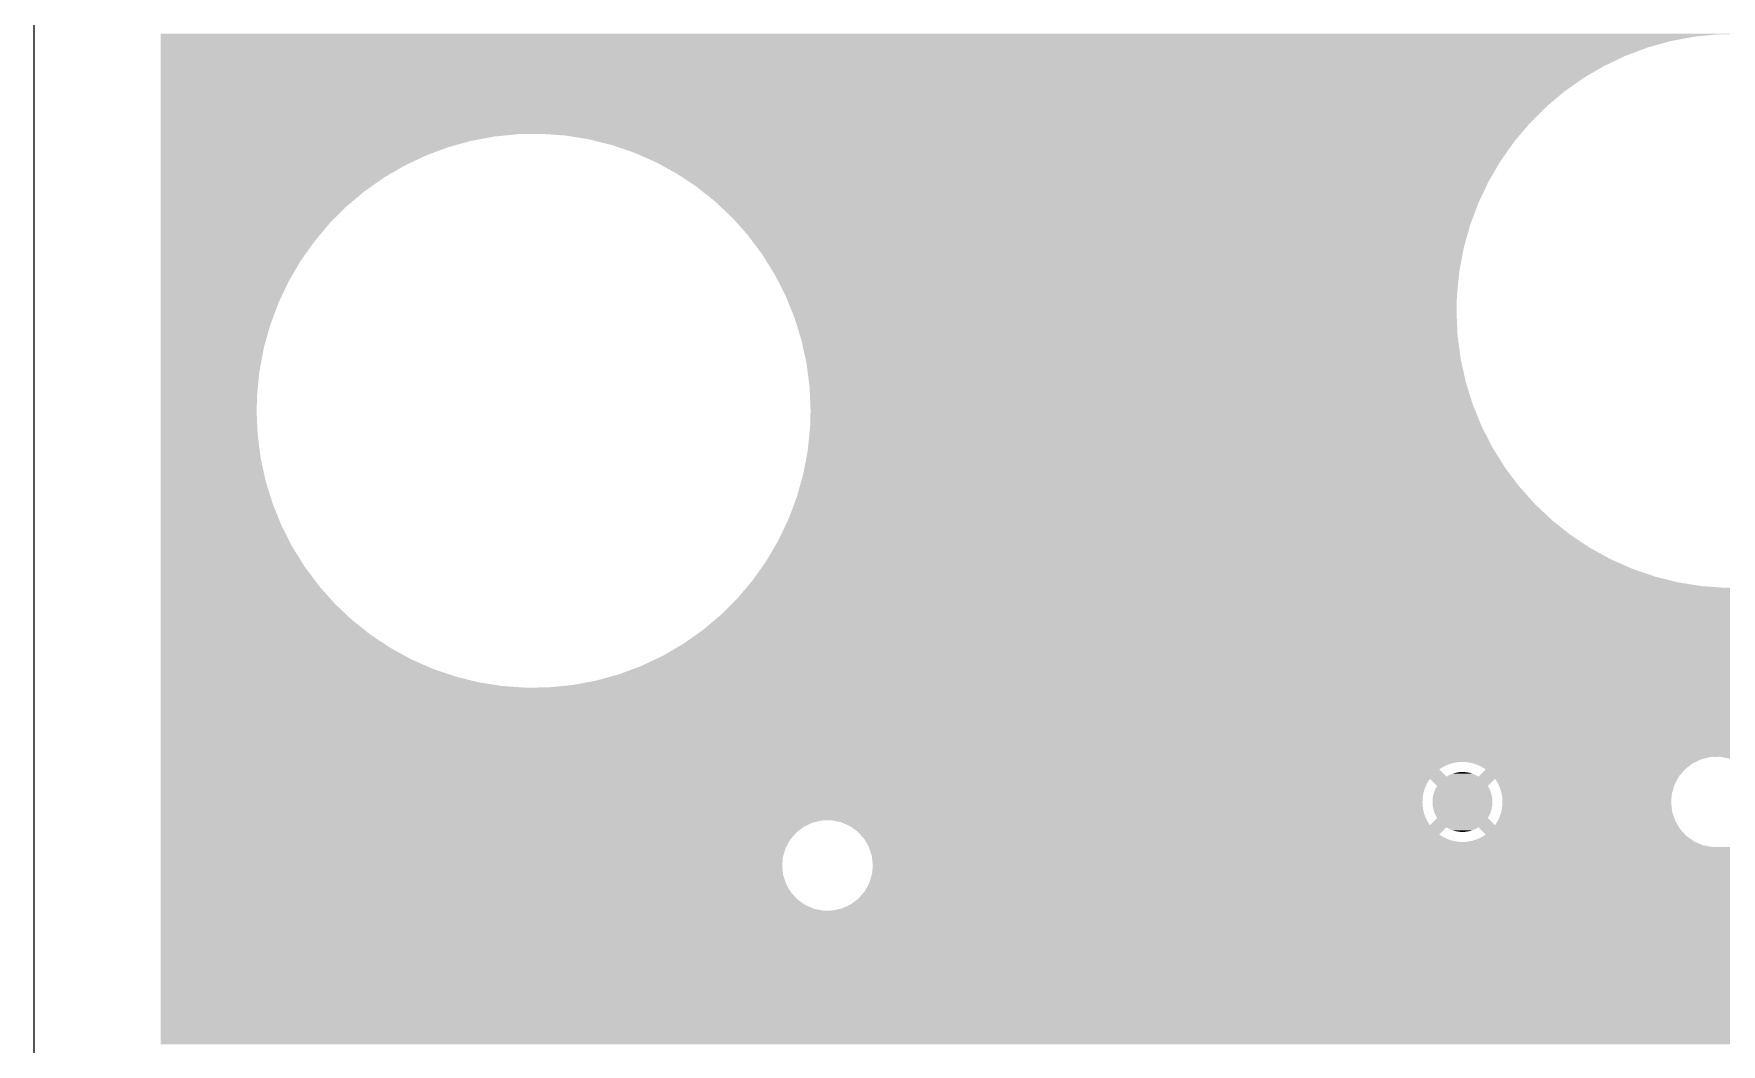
# Model space of a CAD drawing. Extents: x 295 to 953, y 10 to 290.
# Drawn here: x 522.48 to 559.6, y 215.66 to 237.89 of the extents above; entities that cross this region are included whole.
import ezdxf

# ---------------------------------------------------------------- set-up
doc = ezdxf.new("R2010")
doc.units = 0
doc.header["$LTSCALE"] = 5
doc.header["$MEASUREMENT"] = 0
doc.layers.add('GND1', color=7, linetype='CONTINUOUS')

msp = doc.modelspace()

# ---------------------------------------------------------------- linework, layer by layer
at = {"layer": 'GND1'}
msp.add_line((522.478, 271.397), (522.478, 75.599), dxfattribs=at)
for points in [[(525.272, 237.886), (525.272, 237.897), (647.656, 237.886), (647.67, 237.897)], [(525.272, 237.879), (525.272, 237.886), (559.527, 237.879), (560.049, 237.886)], [(525.272, 237.827), (525.272, 237.879), (559.008, 237.827), (559.527, 237.879)], [(525.272, 237.731), (525.272, 237.827), (558.495, 237.731), (559.008, 237.827)], [(525.272, 237.592), (525.272, 237.731), (557.992, 237.592), (558.495, 237.731)], [(525.272, 237.409), (525.272, 237.592), (557.503, 237.409), (557.992, 237.592)], [(525.272, 237.186), (525.272, 237.409), (557.032, 237.186), (557.503, 237.409)], [(525.272, 236.923), (525.272, 237.186), (556.581, 236.923), (557.032, 237.186)], [(525.272, 236.623), (525.272, 236.923), (556.154, 236.623), (556.581, 236.923)], [(525.272, 236.287), (525.272, 236.623), (555.755, 236.287), (556.154, 236.623)], [(525.272, 235.918), (525.272, 236.287), (555.386, 235.918), (555.755, 236.287)], [(525.272, 235.69), (525.272, 235.918), (555.193, 235.69), (555.386, 235.918)], [(525.272, 235.683), (525.272, 235.69), (533.129, 235.683), (533.651, 235.69)], [(525.272, 235.631), (525.272, 235.683), (532.61, 235.631), (533.129, 235.683)], [(525.272, 235.535), (525.272, 235.631), (532.097, 235.535), (532.61, 235.631)], [(525.272, 235.396), (525.272, 235.535), (531.595, 235.396), (532.097, 235.535)], [(525.272, 235.213), (525.272, 235.396), (531.106, 235.213), (531.595, 235.396)], [(534.172, 235.653), (533.651, 235.69), (555.162, 235.653), (555.193, 235.69)], [(534.687, 235.571), (534.172, 235.653), (555.093, 235.571), (555.162, 235.653)], [(534.895, 235.519), (534.687, 235.571), (555.049, 235.519), (555.093, 235.571)], [(535.193, 235.445), (534.895, 235.519), (554.997, 235.445), (555.049, 235.519)], [(535.687, 235.277), (535.193, 235.445), (554.878, 235.277), (554.997, 235.445)], [(525.272, 234.99), (525.272, 235.213), (530.634, 234.99), (531.106, 235.213)], [(536.105, 235.093), (535.687, 235.277), (554.748, 235.093), (554.878, 235.277)], [(536.165, 235.067), (536.105, 235.093), (554.733, 235.067), (554.748, 235.093)], [(536.623, 234.817), (536.165, 235.067), (554.587, 234.817), (554.733, 235.067)], [(525.272, 234.727), (525.272, 234.99), (530.183, 234.727), (530.634, 234.99)], [(525.272, 234.427), (525.272, 234.727), (529.756, 234.427), (530.183, 234.727)], [(536.885, 234.643), (536.623, 234.817), (554.485, 234.643), (554.587, 234.817)], [(537.058, 234.528), (536.885, 234.643), (554.431, 234.528), (554.485, 234.643)], [(525.272, 234.091), (525.272, 234.427), (529.357, 234.091), (529.756, 234.427)], [(537.466, 234.204), (537.058, 234.528), (554.276, 234.204), (554.431, 234.528)], [(525.272, 233.722), (525.272, 234.091), (528.988, 233.722), (529.357, 234.091)], [(537.5, 234.171), (537.466, 234.204), (554.261, 234.171), (554.276, 234.204)], [(537.846, 233.845), (537.5, 234.171), (554.139, 233.845), (554.261, 234.171)], [(525.272, 233.323), (525.272, 233.722), (528.652, 233.323), (528.988, 233.722)], [(537.991, 233.683), (537.846, 233.845), (554.078, 233.683), (554.139, 233.845)], [(538.193, 233.456), (537.991, 233.683), (554.015, 233.456), (554.078, 233.683)], [(525.272, 232.897), (525.272, 233.323), (528.351, 232.897), (528.652, 233.323)], [(538.399, 233.18), (538.193, 233.456), (553.938, 233.18), (554.015, 233.456)], [(538.505, 233.038), (538.399, 233.18), (553.911, 233.038), (553.938, 233.18)], [(525.272, 232.447), (525.272, 232.897), (528.087, 232.447), (528.351, 232.897)], [(538.736, 232.667), (538.505, 233.038), (553.841, 232.667), (553.911, 233.038)], [(525.272, 231.975), (525.272, 232.447), (527.863, 231.975), (528.087, 232.447)], [(538.781, 232.595), (538.736, 232.667), (553.834, 232.595), (553.841, 232.667)], [(539.009, 232.148), (538.781, 232.595), (553.789, 232.148), (553.834, 232.595)], [(539.018, 232.13), (539.009, 232.148), (553.788, 232.13), (553.789, 232.148)], [(539.154, 231.795), (539.018, 232.13), (553.779, 231.795), (553.788, 232.13)], [(525.272, 231.486), (525.272, 231.975), (527.681, 231.486), (527.863, 231.975)], [(539.214, 231.646), (539.154, 231.795), (553.785, 231.646), (553.779, 231.795)], [(525.272, 230.984), (525.272, 231.486), (527.54, 230.984), (527.681, 231.486)], [(539.329, 231.274), (539.214, 231.646), (553.801, 231.274), (553.785, 231.646)], [(525.272, 230.471), (525.272, 230.984), (527.444, 230.471), (527.54, 230.984)], [(539.368, 231.148), (539.329, 231.274), (553.817, 231.148), (553.801, 231.274)], [(539.454, 230.756), (539.368, 231.148), (553.868, 230.756), (553.817, 231.148)], [(539.479, 230.638), (539.454, 230.756), (553.894, 230.638), (553.868, 230.756)], [(539.53, 230.246), (539.479, 230.638), (553.979, 230.246), (553.894, 230.638)], [(525.272, 229.952), (525.272, 230.471), (527.391, 229.952), (527.444, 230.471)], [(539.546, 230.12), (539.53, 230.246), (554.018, 230.12), (553.979, 230.246)], [(525.272, 229.599), (525.272, 229.952), (527.381, 229.599), (527.391, 229.952)], [(539.562, 229.748), (539.546, 230.12), (554.133, 229.748), (554.018, 230.12)], [(525.272, 229.078), (525.272, 229.599), (527.403, 229.078), (527.381, 229.599)], [(539.559, 229.264), (539.568, 229.599), (554.329, 229.264), (554.193, 229.599)], [(539.568, 229.599), (539.562, 229.748), (554.193, 229.599), (554.133, 229.748)], [(525.272, 228.56), (525.272, 229.078), (527.47, 228.56), (527.403, 229.078)], [(539.513, 228.799), (539.558, 229.246), (554.566, 228.799), (554.338, 229.246)], [(539.558, 229.246), (539.559, 229.264), (554.338, 229.246), (554.329, 229.264)], [(539.436, 228.356), (539.506, 228.727), (554.842, 228.356), (554.611, 228.727)], [(539.506, 228.727), (539.513, 228.799), (554.611, 228.727), (554.566, 228.799)], [(525.272, 228.05), (525.272, 228.56), (527.581, 228.05), (527.47, 228.56)], [(539.409, 228.214), (539.436, 228.356), (554.948, 228.214), (554.842, 228.356)], [(525.272, 227.552), (525.272, 228.05), (527.735, 227.552), (527.581, 228.05)], [(539.332, 227.939), (539.409, 228.214), (555.154, 227.939), (554.948, 228.214)], [(539.208, 227.549), (539.269, 227.712), (555.502, 227.549), (555.357, 227.712)], [(539.269, 227.712), (539.332, 227.939), (555.357, 227.712), (555.154, 227.939)], [(525.272, 227.068), (525.272, 227.552), (527.931, 227.068), (527.735, 227.552)], [(539.071, 227.191), (539.086, 227.223), (555.881, 227.191), (555.847, 227.223)], [(539.086, 227.223), (539.208, 227.549), (555.847, 227.223), (555.502, 227.549)], [(525.272, 226.603), (525.272, 227.068), (528.168, 226.603), (527.931, 227.068)], [(538.862, 226.752), (538.917, 226.866), (556.462, 226.752), (556.289, 226.866)], [(538.917, 226.866), (539.071, 227.191), (556.289, 226.866), (555.881, 227.191)], [(525.272, 226.16), (525.272, 226.603), (528.444, 226.16), (528.168, 226.603)], [(538.614, 226.327), (538.761, 226.578), (557.182, 226.327), (556.724, 226.578)], [(538.761, 226.578), (538.862, 226.752), (556.724, 226.578), (556.462, 226.752)], [(525.272, 225.743), (525.272, 226.16), (528.757, 225.743), (528.444, 226.16)], [(538.35, 225.949), (538.469, 226.117), (558.154, 225.949), (557.66, 226.117)], [(538.469, 226.117), (538.599, 226.301), (557.66, 226.117), (557.242, 226.301)], [(538.599, 226.301), (538.614, 226.327), (557.242, 226.301), (557.182, 226.327)], [(525.272, 225.353), (525.272, 225.743), (529.104, 225.353), (528.757, 225.743)], [(538.154, 225.704), (538.185, 225.741), (559.696, 225.704), (559.176, 225.741)], [(538.185, 225.741), (538.254, 225.823), (559.176, 225.741), (558.66, 225.823)], [(538.254, 225.823), (538.298, 225.875), (558.66, 225.823), (558.452, 225.875)], [(538.298, 225.875), (538.35, 225.949), (558.452, 225.875), (558.154, 225.949)], [(537.818, 225.332), (537.845, 225.359), (575.141, 225.332), (575.069, 225.359)], [(537.845, 225.359), (537.876, 225.39), (575.069, 225.359), (574.999, 225.39)], [(537.876, 225.39), (537.91, 225.425), (574.999, 225.39), (574.93, 225.425)], [(537.91, 225.425), (537.949, 225.464), (574.93, 225.425), (574.864, 225.464)], [(537.949, 225.464), (537.962, 225.476), (574.864, 225.464), (574.846, 225.476)], [(537.962, 225.476), (537.987, 225.506), (574.846, 225.476), (574.8, 225.506)], [(537.987, 225.506), (538.154, 225.704), (574.8, 225.506), (574.998, 225.704)], [(525.272, 224.995), (525.272, 225.353), (529.483, 224.995), (529.104, 225.353)], [(525.272, 224.67), (525.272, 224.995), (529.892, 224.67), (529.483, 224.995)], [(537.193, 224.771), (537.579, 225.096), (600.209, 224.771), (600.343, 225.096)], [(537.579, 225.096), (537.592, 225.107), (600.343, 225.096), (600.348, 225.107)], [(537.592, 225.107), (537.654, 225.168), (600.348, 225.107), (600.376, 225.168)], [(537.654, 225.168), (537.749, 225.263), (600.376, 225.168), (600.442, 225.263)], [(537.749, 225.264), (537.754, 225.269), (575.517, 225.264), (575.441, 225.269)], [(537.749, 225.263), (537.749, 225.264), (575.594, 225.263), (575.517, 225.264)], [(537.754, 225.269), (537.763, 225.278), (575.441, 225.269), (575.365, 225.278)], [(537.763, 225.278), (537.777, 225.292), (575.365, 225.278), (575.289, 225.292)], [(537.777, 225.292), (537.795, 225.31), (575.289, 225.292), (575.214, 225.31)], [(537.795, 225.31), (537.818, 225.332), (575.214, 225.31), (575.141, 225.332)], [(525.272, 224.382), (525.272, 224.67), (530.327, 224.382), (529.892, 224.67)], [(536.766, 224.471), (537.193, 224.771), (600.085, 224.471), (600.209, 224.771)], [(525.272, 224.131), (525.272, 224.382), (530.784, 224.131), (530.327, 224.382)], [(536.316, 224.208), (536.766, 224.471), (599.976, 224.208), (600.085, 224.471)], [(525.272, 223.921), (525.272, 224.131), (531.262, 223.921), (530.784, 224.131)], [(525.272, 223.753), (525.272, 223.921), (531.756, 223.753), (531.262, 223.921)], [(535.355, 223.803), (535.673, 223.921), (599.873, 223.803), (599.882, 223.921)], [(535.673, 223.921), (535.844, 223.985), (599.882, 223.921), (599.9, 223.985)], [(535.844, 223.985), (536.102, 224.107), (599.9, 223.985), (599.935, 224.107)], [(536.102, 224.107), (536.316, 224.208), (599.935, 224.107), (599.976, 224.208)], [(525.272, 223.627), (525.272, 223.753), (532.262, 223.627), (531.756, 223.753)], [(525.272, 223.545), (525.272, 223.627), (532.778, 223.545), (532.262, 223.627)], [(525.272, 223.508), (525.272, 223.545), (533.298, 223.508), (532.778, 223.545)], [(525.272, 221.987), (525.272, 223.508), (599.871, 221.987), (599.871, 223.508)], [(533.298, 223.508), (533.82, 223.515), (599.871, 223.508), (599.871, 223.515)], [(533.82, 223.515), (534.339, 223.567), (599.871, 223.515), (599.871, 223.567)], [(534.339, 223.567), (534.852, 223.663), (599.871, 223.567), (599.871, 223.663)], [(534.852, 223.663), (535.3, 223.788), (599.871, 223.663), (599.871, 223.788)], [(535.3, 223.788), (535.355, 223.803), (599.871, 223.788), (599.873, 223.803)], [(525.272, 221.983), (525.272, 221.987), (559.375, 221.983), (559.586, 221.987)], [(525.272, 221.935), (525.272, 221.983), (559.17, 221.935), (559.375, 221.983)], [(525.272, 221.873), (525.272, 221.935), (559.039, 221.873), (559.17, 221.935)], [(525.272, 221.87), (525.272, 221.873), (553.828, 221.87), (553.891, 221.873)], [(525.272, 221.862), (525.272, 221.87), (553.766, 221.862), (553.828, 221.87)], [(525.272, 221.849), (525.272, 221.862), (553.705, 221.849), (553.766, 221.862)], [(525.272, 221.833), (525.272, 221.849), (553.644, 221.833), (553.705, 221.849)], [(525.272, 221.811), (525.272, 221.833), (553.585, 221.811), (553.644, 221.833)], [(525.272, 221.786), (525.272, 221.811), (553.528, 221.786), (553.585, 221.811)], [(525.272, 221.757), (525.272, 221.786), (553.472, 221.757), (553.528, 221.786)], [(525.272, 221.724), (525.272, 221.757), (553.419, 221.724), (553.472, 221.757)], [(525.272, 221.71), (525.272, 221.724), (553.399, 221.71), (553.419, 221.724)], [(525.272, 221.551), (525.272, 221.71), (553.558, 221.551), (553.399, 221.71)], [(553.76, 221.635), (553.793, 221.643), (554.063, 221.635), (554.024, 221.643)], [(553.793, 221.643), (553.814, 221.645), (554.024, 221.643), (554.01, 221.645)], [(553.814, 221.645), (553.847, 221.65), (554.01, 221.645), (553.969, 221.65)], [(553.847, 221.65), (553.873, 221.651), (553.969, 221.65), (553.956, 221.651)], [(553.873, 221.651), (553.901, 221.653), (553.956, 221.651), (553.901, 221.653)], [(553.953, 221.873), (553.891, 221.873), (559.037, 221.873), (559.039, 221.873)], [(554.016, 221.867), (553.953, 221.873), (559.025, 221.867), (559.037, 221.873)], [(554.078, 221.858), (554.016, 221.867), (559.005, 221.858), (559.025, 221.867)], [(554.13, 221.845), (554.078, 221.858), (558.979, 221.845), (559.005, 221.858)], [(554.139, 221.843), (554.13, 221.845), (558.976, 221.843), (558.979, 221.845)], [(554.199, 221.825), (554.139, 221.843), (558.952, 221.825), (558.976, 221.843)], [(554.257, 221.802), (554.199, 221.825), (558.923, 221.802), (558.952, 221.825)], [(554.314, 221.775), (554.257, 221.802), (558.888, 221.775), (558.923, 221.802)], [(554.268, 221.557), (554.421, 221.71), (558.675, 221.557), (558.805, 221.71)], [(554.369, 221.745), (554.314, 221.775), (558.847, 221.745), (558.888, 221.775)], [(554.41, 221.717), (554.369, 221.745), (558.812, 221.717), (558.847, 221.745)], [(554.421, 221.71), (554.41, 221.717), (558.805, 221.71), (558.812, 221.717)], [(559.793, 221.947), (559.586, 221.987), (599.871, 221.947), (599.871, 221.987)], [(525.272, 221.505), (525.272, 221.551), (558.647, 221.505), (558.672, 221.551)], [(525.272, 221.452), (525.272, 221.505), (553.159, 221.452), (553.194, 221.505)], [(525.272, 221.398), (525.272, 221.452), (553.128, 221.398), (553.159, 221.452)], [(525.272, 221.341), (525.272, 221.398), (553.101, 221.341), (553.128, 221.398)], [(525.272, 221.283), (525.272, 221.341), (553.079, 221.283), (553.101, 221.341)], [(525.272, 221.223), (525.272, 221.283), (553.06, 221.223), (553.079, 221.283)], [(553.352, 221.346), (553.194, 221.505), (554.468, 221.346), (554.627, 221.505)], [(553.306, 221.257), (553.325, 221.299), (554.514, 221.257), (554.494, 221.299)], [(553.325, 221.299), (553.33, 221.306), (554.494, 221.299), (554.491, 221.306)], [(553.33, 221.306), (553.352, 221.346), (554.491, 221.306), (554.468, 221.346)], [(553.558, 221.551), (553.59, 221.57), (554.262, 221.551), (554.229, 221.57)], [(553.59, 221.57), (553.606, 221.578), (554.229, 221.57), (554.215, 221.578)], [(553.606, 221.578), (553.638, 221.594), (554.215, 221.578), (554.181, 221.594)], [(553.638, 221.594), (553.655, 221.601), (554.181, 221.594), (554.166, 221.601)], [(553.655, 221.601), (553.689, 221.615), (554.166, 221.601), (554.13, 221.615)], [(553.689, 221.615), (553.707, 221.62), (554.13, 221.615), (554.115, 221.62)], [(553.707, 221.62), (553.74, 221.631), (554.115, 221.62), (554.078, 221.631)], [(553.74, 221.631), (553.76, 221.635), (554.078, 221.631), (554.063, 221.635)], [(554.262, 221.551), (554.268, 221.557), (558.672, 221.551), (558.675, 221.557)], [(554.651, 221.469), (554.627, 221.505), (558.627, 221.469), (558.647, 221.505)], [(554.683, 221.415), (554.651, 221.469), (558.598, 221.415), (558.627, 221.469)], [(554.705, 221.371), (554.683, 221.415), (558.575, 221.371), (558.598, 221.415)], [(554.711, 221.359), (554.705, 221.371), (558.571, 221.359), (558.575, 221.371)], [(554.735, 221.301), (554.711, 221.359), (558.554, 221.301), (558.571, 221.359)], [(554.755, 221.241), (554.735, 221.301), (558.537, 221.241), (558.554, 221.301)], [(525.272, 221.161), (525.272, 221.223), (553.046, 221.161), (553.06, 221.223)], [(525.272, 221.1), (525.272, 221.161), (553.036, 221.1), (553.046, 221.161)], [(525.272, 221.037), (525.272, 221.1), (553.031, 221.037), (553.036, 221.1)], [(525.272, 220.974), (525.272, 221.037), (553.03, 220.974), (553.031, 221.037)], [(525.272, 220.912), (525.272, 220.974), (553.034, 220.912), (553.03, 220.974)], [(525.272, 220.85), (525.272, 220.912), (553.042, 220.85), (553.034, 220.912)], [(553.251, 220.994), (553.252, 221.039), (554.569, 220.994), (554.568, 221.039)], [(553.253, 220.948), (553.251, 220.994), (554.568, 220.948), (554.569, 220.994)], [(553.252, 221.039), (553.253, 221.048), (554.568, 221.039), (554.567, 221.048)], [(553.253, 221.048), (553.258, 221.093), (554.567, 221.048), (554.562, 221.093)], [(553.253, 220.939), (553.253, 220.948), (554.567, 220.939), (554.568, 220.948)], [(553.259, 220.894), (553.253, 220.939), (554.562, 220.894), (554.567, 220.939)], [(553.258, 221.093), (553.26, 221.102), (554.562, 221.093), (554.561, 221.102)], [(553.26, 221.102), (553.269, 221.146), (554.561, 221.102), (554.551, 221.146)], [(553.269, 221.146), (553.271, 221.155), (554.551, 221.146), (554.549, 221.155)], [(553.271, 221.155), (553.283, 221.199), (554.549, 221.155), (554.536, 221.199)], [(553.283, 221.199), (553.286, 221.207), (554.536, 221.199), (554.534, 221.207)], [(553.286, 221.207), (553.302, 221.249), (554.534, 221.207), (554.517, 221.249)], [(553.302, 221.249), (553.306, 221.257), (554.517, 221.249), (554.514, 221.257)], [(554.77, 221.18), (554.755, 221.241), (558.519, 221.18), (558.537, 221.241)], [(554.772, 221.169), (554.77, 221.18), (558.516, 221.169), (558.519, 221.18)], [(554.781, 221.119), (554.772, 221.169), (558.512, 221.119), (558.516, 221.169)], [(554.788, 221.056), (554.781, 221.119), (558.506, 221.056), (558.512, 221.119)], [(554.784, 220.888), (554.789, 220.95), (558.512, 220.888), (558.505, 220.95)], [(554.79, 220.994), (554.788, 221.056), (558.501, 220.994), (558.506, 221.056)], [(554.789, 220.95), (554.79, 220.994), (558.505, 220.95), (558.501, 220.994)], [(525.272, 220.788), (525.272, 220.85), (553.054, 220.788), (553.042, 220.85)], [(525.272, 220.728), (525.272, 220.788), (553.071, 220.728), (553.054, 220.788)], [(525.272, 220.669), (525.272, 220.728), (553.092, 220.669), (553.071, 220.728)], [(525.272, 220.611), (525.272, 220.669), (553.117, 220.611), (553.092, 220.669)], [(525.272, 220.59), (525.272, 220.611), (553.128, 220.59), (553.117, 220.611)], [(525.272, 220.586), (525.272, 220.59), (539.817, 220.586), (540.028, 220.59)], [(525.272, 220.538), (525.272, 220.586), (539.612, 220.538), (539.817, 220.586)], [(525.272, 220.448), (525.272, 220.538), (539.421, 220.448), (539.612, 220.538)], [(540.203, 220.556), (540.028, 220.59), (553.147, 220.556), (553.128, 220.59)], [(540.235, 220.55), (540.203, 220.556), (553.15, 220.55), (553.147, 220.556)], [(540.344, 220.502), (540.235, 220.55), (553.18, 220.502), (553.15, 220.55)], [(553.194, 220.483), (553.352, 220.641), (554.627, 220.483), (554.468, 220.641)], [(553.26, 220.885), (553.259, 220.894), (554.56, 220.885), (554.562, 220.894)], [(553.269, 220.841), (553.26, 220.885), (554.551, 220.841), (554.56, 220.885)], [(553.271, 220.832), (553.269, 220.841), (554.549, 220.832), (554.551, 220.841)], [(553.284, 220.789), (553.271, 220.832), (554.537, 220.789), (554.549, 220.832)], [(553.286, 220.78), (553.284, 220.789), (554.534, 220.78), (554.537, 220.789)], [(553.303, 220.738), (553.286, 220.78), (554.518, 220.738), (554.534, 220.78)], [(553.306, 220.73), (553.303, 220.738), (554.514, 220.73), (554.518, 220.738)], [(553.326, 220.689), (553.306, 220.73), (554.495, 220.689), (554.514, 220.73)], [(553.33, 220.681), (553.326, 220.689), (554.49, 220.681), (554.495, 220.689)], [(553.352, 220.642), (553.33, 220.681), (554.468, 220.642), (554.49, 220.681)], [(553.352, 220.641), (553.352, 220.642), (554.468, 220.641), (554.468, 220.642)], [(554.627, 220.483), (554.661, 220.535), (558.648, 220.483), (558.617, 220.535)], [(554.661, 220.535), (554.689, 220.584), (558.617, 220.535), (558.589, 220.584)], [(554.689, 220.584), (554.692, 220.59), (558.589, 220.584), (558.587, 220.59)], [(554.692, 220.59), (554.719, 220.646), (558.587, 220.59), (558.568, 220.646)], [(554.719, 220.646), (554.741, 220.705), (558.568, 220.646), (558.549, 220.705)], [(554.741, 220.705), (554.76, 220.765), (558.549, 220.705), (558.529, 220.765)], [(554.76, 220.765), (554.764, 220.784), (558.529, 220.765), (558.523, 220.784)], [(554.764, 220.784), (554.774, 220.826), (558.523, 220.784), (558.518, 220.826)], [(554.774, 220.826), (554.784, 220.888), (558.518, 220.826), (558.512, 220.888)], [(525.272, 220.32), (525.272, 220.448), (539.254, 220.32), (539.421, 220.448)], [(525.272, 220.16), (525.272, 220.32), (539.117, 220.16), (539.254, 220.32)], [(525.272, 219.974), (525.272, 220.16), (539.017, 219.974), (539.117, 220.16)], [(540.391, 220.483), (540.344, 220.502), (553.194, 220.483), (553.18, 220.502)], [(540.429, 220.466), (540.391, 220.483), (558.657, 220.466), (558.648, 220.483)], [(540.471, 220.436), (540.429, 220.466), (558.675, 220.436), (558.657, 220.466)], [(540.6, 220.344), (540.471, 220.436), (553.466, 220.344), (553.558, 220.436)], [(540.662, 220.277), (540.6, 220.344), (553.399, 220.277), (553.466, 220.344)], [(540.693, 220.243), (540.662, 220.277), (553.451, 220.243), (553.399, 220.277)], [(540.722, 220.212), (540.693, 220.243), (553.506, 220.212), (553.451, 220.243)], [(540.743, 220.189), (540.722, 220.212), (553.555, 220.189), (553.506, 220.212)], [(540.745, 220.185), (540.743, 220.189), (553.563, 220.185), (553.555, 220.189)], [(540.758, 220.162), (540.745, 220.185), (553.621, 220.162), (553.563, 220.185)], [(540.769, 220.144), (540.758, 220.162), (553.681, 220.144), (553.621, 220.162)], [(553.591, 220.417), (553.558, 220.436), (554.23, 220.417), (554.262, 220.436)], [(553.605, 220.409), (553.591, 220.417), (554.214, 220.409), (554.23, 220.417)], [(553.639, 220.393), (553.605, 220.409), (554.182, 220.393), (554.214, 220.409)], [(553.654, 220.386), (553.639, 220.393), (554.165, 220.386), (554.182, 220.393)], [(553.69, 220.373), (553.654, 220.386), (554.132, 220.373), (554.165, 220.386)], [(553.705, 220.367), (553.69, 220.373), (554.113, 220.367), (554.132, 220.373)], [(553.742, 220.356), (553.705, 220.367), (554.08, 220.356), (554.113, 220.367)], [(553.757, 220.352), (553.742, 220.356), (554.061, 220.352), (554.08, 220.356)], [(553.796, 220.345), (553.757, 220.352), (554.027, 220.345), (554.061, 220.352)], [(553.811, 220.342), (553.796, 220.345), (554.006, 220.342), (554.027, 220.345)], [(553.852, 220.337), (553.811, 220.342), (553.973, 220.337), (554.006, 220.342)], [(553.864, 220.336), (553.852, 220.337), (553.947, 220.336), (553.973, 220.337)], [(553.919, 220.334), (553.864, 220.336), (553.919, 220.334), (553.947, 220.336)], [(554.176, 220.155), (554.235, 220.176), (558.966, 220.155), (558.937, 220.176)], [(554.235, 220.176), (554.292, 220.201), (558.937, 220.176), (558.901, 220.201)], [(554.297, 220.402), (554.262, 220.436), (558.695, 220.402), (558.675, 220.436)], [(554.292, 220.201), (554.348, 220.23), (558.901, 220.201), (558.86, 220.23)], [(554.421, 220.277), (554.297, 220.402), (558.809, 220.277), (558.695, 220.402)], [(554.348, 220.23), (554.374, 220.246), (558.86, 220.23), (558.838, 220.246)], [(554.374, 220.246), (554.401, 220.263), (558.838, 220.246), (558.822, 220.263)], [(554.401, 220.263), (554.421, 220.277), (558.822, 220.263), (558.809, 220.277)], [(525.272, 219.772), (525.272, 219.974), (538.958, 219.772), (539.017, 219.974)], [(540.777, 220.13), (540.769, 220.144), (553.742, 220.13), (553.681, 220.144)], [(540.783, 220.12), (540.777, 220.13), (553.804, 220.12), (553.742, 220.13)], [(540.786, 220.115), (540.783, 220.12), (553.867, 220.115), (553.804, 220.12)], [(540.787, 220.114), (540.786, 220.115), (553.929, 220.114), (553.867, 220.115)], [(540.829, 220.041), (540.787, 220.114), (559.203, 220.041), (559.033, 220.114)], [(540.849, 220.007), (540.829, 220.041), (559.377, 220.007), (559.203, 220.041)], [(540.852, 220), (540.849, 220.007), (559.41, 220), (559.377, 220.007)], [(540.86, 219.974), (540.852, 220), (596.992, 219.974), (597.006, 220)], [(540.915, 219.806), (540.86, 219.974), (596.944, 219.806), (596.992, 219.974)], [(540.919, 219.772), (540.915, 219.806), (596.934, 219.772), (596.944, 219.806)], [(553.929, 220.114), (553.992, 220.117), (559.033, 220.114), (559.025, 220.117)], [(553.992, 220.117), (554.043, 220.124), (559.025, 220.117), (559.01, 220.124)], [(554.043, 220.124), (554.054, 220.125), (559.01, 220.124), (559.008, 220.125)], [(554.054, 220.125), (554.116, 220.138), (559.008, 220.125), (558.99, 220.138)], [(554.116, 220.138), (554.176, 220.155), (558.99, 220.138), (558.966, 220.155)], [(559.41, 220), (559.621, 220.004), (597.006, 220), (597.008, 220.004)], [(525.272, 219.597), (525.272, 219.772), (538.943, 219.597), (538.958, 219.772)], [(525.272, 219.387), (525.272, 219.597), (538.965, 219.387), (538.943, 219.597)], [(540.912, 219.387), (540.922, 219.422), (596.94, 219.387), (596.937, 219.422)], [(540.938, 219.597), (540.919, 219.772), (596.918, 219.597), (596.934, 219.772)], [(540.922, 219.422), (540.938, 219.597), (596.937, 219.422), (596.918, 219.597)], [(525.272, 219.187), (525.272, 219.387), (539.031, 219.187), (538.965, 219.387)], [(525.272, 219.005), (525.272, 219.187), (539.137, 219.005), (539.031, 219.187)], [(540.763, 219.033), (540.846, 219.187), (597.096, 219.033), (597.006, 219.187)], [(540.846, 219.187), (540.863, 219.219), (597.006, 219.187), (596.996, 219.219)], [(540.863, 219.219), (540.912, 219.387), (596.996, 219.219), (596.94, 219.387)], [(525.272, 218.849), (525.272, 219.005), (539.28, 218.849), (539.137, 219.005)], [(525.272, 218.727), (525.272, 218.849), (539.452, 218.727), (539.28, 218.849)], [(525.272, 218.644), (525.272, 218.727), (539.645, 218.644), (539.452, 218.727)], [(540.268, 218.655), (540.421, 218.727), (597.595, 218.655), (597.427, 218.727)], [(540.421, 218.727), (540.459, 218.745), (597.427, 218.727), (597.402, 218.745)], [(540.459, 218.745), (540.595, 218.849), (597.402, 218.745), (597.255, 218.849)], [(540.595, 218.849), (540.627, 218.873), (597.255, 218.849), (597.233, 218.873)], [(540.627, 218.873), (540.739, 219.005), (597.233, 218.873), (597.113, 219.005)], [(540.739, 219.005), (540.763, 219.033), (597.113, 219.005), (597.096, 219.033)], [(525.272, 218.603), (525.272, 218.644), (539.852, 218.603), (539.645, 218.644)], [(525.272, 216.984), (525.272, 218.603), (599.871, 216.984), (599.871, 218.603)], [(539.852, 218.603), (540.063, 218.607), (597.828, 218.603), (597.809, 218.607)], [(540.063, 218.607), (540.221, 218.644), (597.809, 218.607), (597.621, 218.644)], [(540.221, 218.644), (540.268, 218.655), (597.621, 218.644), (597.595, 218.655)], [(525.272, 216.98), (525.272, 216.984), (597.834, 216.98), (597.896, 216.984)], [(525.272, 216.972), (525.272, 216.98), (597.771, 216.972), (597.834, 216.98)], [(525.272, 216.96), (525.272, 216.972), (597.71, 216.96), (597.771, 216.972)], [(525.272, 216.943), (525.272, 216.96), (597.65, 216.943), (597.71, 216.96)], [(525.272, 216.922), (525.272, 216.943), (597.591, 216.922), (597.65, 216.943)], [(525.272, 216.897), (525.272, 216.922), (597.533, 216.897), (597.591, 216.922)], [(525.272, 216.868), (525.272, 216.897), (597.478, 216.868), (597.533, 216.897)], [(525.272, 216.834), (525.272, 216.868), (597.424, 216.834), (597.478, 216.868)], [(525.272, 216.821), (525.272, 216.834), (597.405, 216.821), (597.424, 216.834)], [(525.272, 216.662), (525.272, 216.821), (597.563, 216.662), (597.405, 216.821)], [(525.272, 216.615), (525.272, 216.662), (599.871, 216.615), (599.871, 216.662)], [(525.272, 216.563), (525.272, 216.615), (597.164, 216.563), (597.199, 216.615)], [(525.272, 216.508), (525.272, 216.563), (597.134, 216.508), (597.164, 216.563)], [(525.272, 216.451), (525.272, 216.508), (597.107, 216.451), (597.134, 216.508)], [(525.272, 216.393), (525.272, 216.451), (597.084, 216.393), (597.107, 216.451)], [(525.272, 216.333), (525.272, 216.393), (597.066, 216.333), (597.084, 216.393)], [(525.272, 216.272), (525.272, 216.333), (597.052, 216.272), (597.066, 216.333)], [(525.272, 216.21), (525.272, 216.272), (597.042, 216.21), (597.052, 216.272)], [(525.272, 216.148), (525.272, 216.21), (597.037, 216.148), (597.042, 216.21)], [(525.272, 216.085), (525.272, 216.148), (597.036, 216.085), (597.037, 216.148)], [(525.272, 216.022), (525.272, 216.085), (597.039, 216.022), (597.036, 216.085)], [(525.272, 215.96), (525.272, 216.022), (597.047, 215.96), (597.039, 216.022)], [(525.272, 215.899), (525.272, 215.96), (597.06, 215.899), (597.047, 215.96)], [(525.272, 215.838), (525.272, 215.899), (597.077, 215.838), (597.06, 215.899)], [(525.272, 215.779), (525.272, 215.838), (597.098, 215.779), (597.077, 215.838)], [(525.272, 215.722), (525.272, 215.779), (597.123, 215.722), (597.098, 215.779)], [(525.272, 215.666), (525.272, 215.722), (597.152, 215.666), (597.123, 215.722)], [(525.272, 215.663), (525.272, 215.666), (597.154, 215.663), (597.152, 215.666)]]:
    msp.add_solid(points, dxfattribs=at)

doc.saveas('drawing.dxf')
